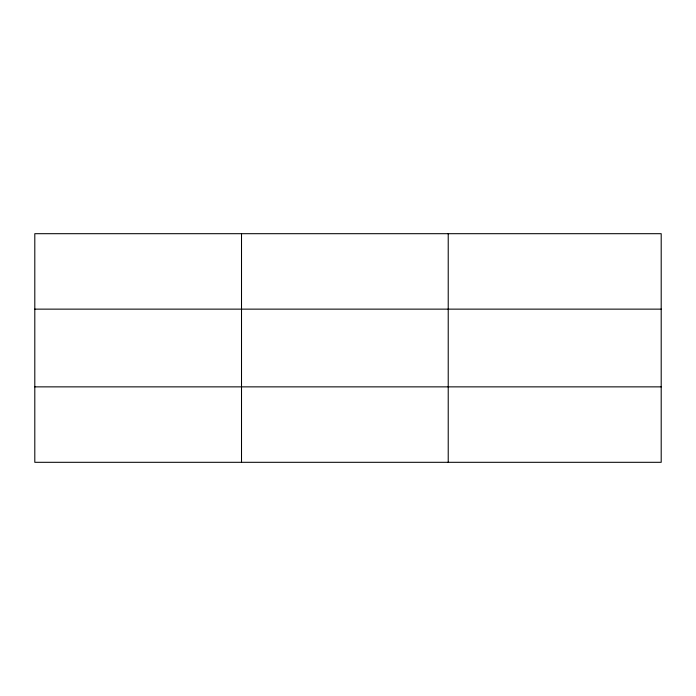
<?xml version="1.0" encoding="UTF-8"?>
<svg xmlns="http://www.w3.org/2000/svg" width="696" height="696" viewBox="0 0 696 696"><rect width="100%" height="100%" fill="white"/><g stroke="black" fill="none" stroke-linecap="round" stroke-linejoin="round"><path stroke-width="1.04" d="M241.512 462.309L241.512 233.691M448.224 462.309L448.224 233.691M661.2 309.137L661.2 233.691L34.8 233.691L34.8 462.309L661.2 462.309L661.2 309.137L34.8 309.137M34.8 386.863L661.2 386.863"/></g></svg>
